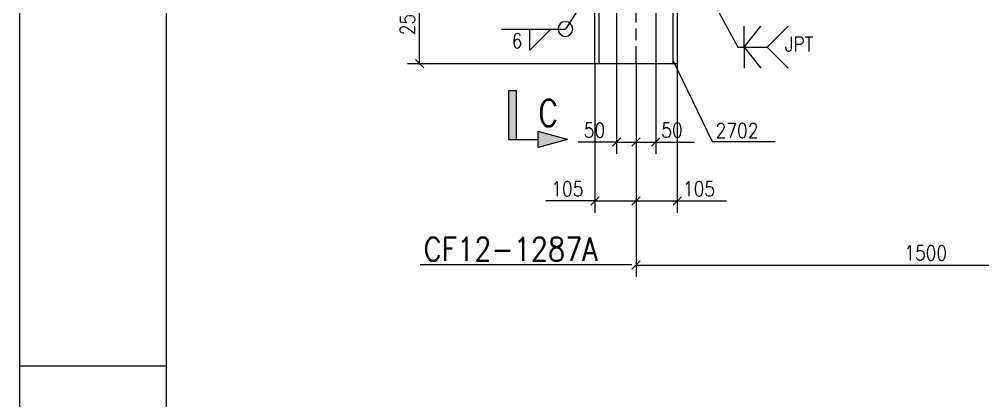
# Model space of a CAD drawing. Header units: millimetres. Extents: x 5 to 846, y 5 to 599.
# Drawn here: x 5 to 168.8, y 296.1 to 361 of the extents above; entities that cross this region are included whole.
import ezdxf

# ---------------------------------------------------------------- set-up
doc = ezdxf.new("R2010")
doc.units = ezdxf.units.MM
doc.linetypes.add('XKITLINE00', pattern=[0])
doc.linetypes.add('XKITLINE06', pattern=[7, 3, -1, 2, -1])
for name, color, linetype, lineweight in [('Corte', 7, 'Continuous', 0), ('Cota', 4, 'Continuous', 0), ('Marca da peça', 2, 'Continuous', 0), ('Objeto gráfico', 3, 'Continuous', 0), ('Outro tipo de objeto', 7, 'Continuous', 0), ('Peça', 2, 'Continuous', 0), ('Solda', 1, 'Continuous', 0), ('Texto', 7, 'Continuous', 0)]:
    doc.layers.add(name, color=color, linetype=linetype, lineweight=lineweight)
doc.styles.add('ROMANS', font='ROMANS__.TTF')
doc.styles.add('SIMPLEX', font='SIMPLEX_.TTF')

msp = doc.modelspace()

# ---------------------------------------------------------------- hatches: boundary and pattern name
at = {"layer": 'Corte'}
for points in [[(89.47, 340.51), (88.22, 340.51), (88.22, 348.85)], [(89.47, 348.85), (89.47, 340.51), (88.22, 348.85)], [(98.22, 340.51), (93.22, 339.17), (93.22, 341.85)]]:
    msp.add_hatch(color=6, dxfattribs=at).paths.add_polyline_path(points, flags=17)

# ---------------------------------------------------------------- linework, layer by layer
at = {"layer": 'Corte', "color": 6, "linetype": 'XKITLINE00', "lineweight": 0}
for p, q in [((88.22, 340.51), (88.22, 348.85)), ((88.22, 348.85), (89.47, 348.85)), ((89.47, 348.85), (89.47, 340.51)), ((98.22, 340.51), (93.22, 341.85)), ((93.22, 339.17), (93.22, 341.85)), ((88.22, 340.51), (93.22, 340.51)), ((98.22, 340.51), (93.22, 339.17))]:
    msp.add_line(p, q, dxfattribs=at)
at = {"layer": 'Cota', "color": 7, "linetype": 'XKITLINE00', "lineweight": 0}
for p, q in [((73.08, 353.4), (73.08, 370.06)), ((106.56, 368.4), (106.56, 338.06)), ((113.22, 368.4), (113.22, 338.06)), ((72.37, 354.1), (73.79, 352.69)), ((103.57, 353.4), (71.03, 353.4)), ((102.89, 353.4), (102.89, 328.06)), ((109.89, 353.4), (109.89, 328.06)), ((109.89, 353.4), (109.89, 338.06)), ((109.89, 353.4), (109.89, 317.15)), ((109.89, 353.4), (109.89, 328.06)), ((109.89, 353.4), (109.89, 338.06)), ((116.89, 353.4), (116.89, 328.06)), ((107.26, 340.77), (105.85, 339.36)), ((110.6, 340.77), (109.18, 339.36)), ((110.6, 340.77), (109.18, 339.36)), ((113.93, 340.77), (112.52, 339.36)), ((106.56, 340.06), (100.04, 340.06)), ((106.56, 340.06), (100.04, 340.06)), ((106.56, 340.06), (109.89, 340.06)), ((109.89, 340.06), (113.22, 340.06)), ((113.22, 340.06), (119.74, 340.06)), ((113.22, 340.06), (119.74, 340.06)), ((102.89, 330.06), (94.52, 330.06)), ((102.89, 330.06), (94.52, 330.06)), ((103.6, 330.77), (102.18, 329.36)), ((102.89, 330.06), (109.89, 330.06)), ((110.6, 330.77), (109.18, 329.36)), ((110.6, 330.77), (109.18, 329.36)), ((109.89, 330.06), (116.89, 330.06)), ((117.6, 330.77), (116.18, 329.36)), ((116.89, 330.06), (125.26, 330.06)), ((116.89, 330.06), (125.26, 330.06)), ((110.6, 319.85), (109.18, 318.44)), ((109.89, 319.15), (209.89, 319.15))]:
    msp.add_line(p, q, dxfattribs=at)
at = {"layer": 'Cota', "color": 3}
for p in [(73.08, 353.4), (106.56, 340.06), (109.89, 340.06), (109.89, 340.06), (113.22, 340.06), (102.89, 330.06), (109.89, 330.06), (109.89, 330.06), (116.89, 330.06), (109.89, 319.15)]:
    msp.add_point(p, dxfattribs=at)
at = {"layer": 'Marca da peça', "color": 7, "linetype": 'XKITLINE00', "lineweight": 0}
for p, q in [((116.1, 353.98), (122.8, 340.17)), ((122.8, 340.17), (133.54, 340.17))]:
    msp.add_line(p, q, dxfattribs=at)
at = {"layer": 'Objeto gráfico', "color": 7, "linetype": 'XKITLINE06', "lineweight": 0}
msp.add_line((109.89, 353.4), (109.89, 551.6), dxfattribs=at)
at = {"layer": 'Outro tipo de objeto', "color": 7, "linetype": 'XKITLINE00', "lineweight": 0}
msp.add_line((5.04, 599), (5.04, 5.04), dxfattribs=at)
at = {"layer": 'Outro tipo de objeto', "color": 6, "linetype": 'XKITLINE00', "lineweight": 0}
msp.add_line((30, 589), (30, 15), dxfattribs=at)
at = {"layer": 'Outro tipo de objeto', "color": 2, "linetype": 'XKITLINE00', "lineweight": 0}
msp.add_line((5, 302), (30, 302), dxfattribs=at)
at = {"layer": 'Peça', "color": 4, "linetype": 'XKITLINE00', "lineweight": 0}
for p, q in [((102.89, 353.4), (102.89, 370.06)), ((103.57, 370.06), (103.57, 353.4)), ((116.21, 353.4), (116.21, 370.06)), ((116.89, 370.06), (116.89, 353.4)), ((116.89, 353.4), (102.89, 353.4))]:
    msp.add_line(p, q, dxfattribs=at)
at = {"layer": 'Solda', "color": 7, "linetype": 'XKITLINE00', "lineweight": 0}
for p, q in [((118.56, 372.16), (127.17, 356.22)), ((104.76, 370.06), (97.86, 359.3)), ((86.98, 359.3), (97.86, 359.3)), ((127.17, 356.22), (132.17, 356.22))]:
    msp.add_line(p, q, dxfattribs=at)
at = {"layer": 'Solda', "color": 3, "linetype": 'XKITLINE00', "lineweight": 0}
for p, q in [((91.83, 359.3), (95.4, 359.3)), ((95.4, 359.3), (91.83, 355.73)), ((91.83, 355.73), (91.83, 359.3)), ((128.24, 356.22), (131.09, 359.79)), ((128.24, 356.22), (128.24, 359.79)), ((132.17, 356.22), (135.74, 359.79)), ((128.24, 356.22), (131.09, 352.65)), ((128.24, 356.22), (128.24, 352.65)), ((132.17, 356.22), (135.74, 352.65))]:
    msp.add_line(p, q, dxfattribs=at)
for start, end in [(90, 270), (270, 90)]:
    msp.add_arc((97.86, 359.3), 1.25, start, end, dxfattribs=at)
at = {"layer": 'Texto', "color": 4, "linetype": 'XKITLINE00', "lineweight": 0}
msp.add_line((73.17, 319.26), (109.17, 319.26), dxfattribs=at)

# ---------------------------------------------------------------- texts
at = {"layer": 'Corte', "color": 4, "style": 'ROMANS', "width": 0.85}
msp.add_text('C', height=4.5, dxfattribs=at).set_placement((93.22, 342.76))
at = {"layer": 'Cota', "color": 3, "style": 'SIMPLEX', "width": 0.85}
msp.add_text('250', height=2.5, rotation=90.0002, dxfattribs=at).set_placement((72.28, 358.25))
for s, p in [('50', (100.98, 340.86)), ('50', (114.16, 340.86)), ('105', (95.45, 330.86)), ('105', (117.83, 330.86)), ('1500', (155.48, 319.95))]:
    msp.add_text(s, height=2.5, dxfattribs=at).set_placement(p)
at = {"layer": 'Marca da peça', "color": 4, "style": 'ROMANS', "width": 0.85}
msp.add_text('2702', height=2.5, dxfattribs=at).set_placement((123.4, 340.77))
at = {"layer": 'Solda', "color": 3, "style": 'ROMANS', "width": 0.85}
for s, p in [('6', (88.73, 356.05)), ('JPT', (135.17, 355.47))]:
    msp.add_text(s, height=2.5, dxfattribs=at).set_placement(p)
at = {"layer": 'Texto', "color": 4, "style": 'ROMANS', "width": 0.85}
msp.add_text('CF12-1287A', height=4, dxfattribs=at).set_placement((73.77, 319.86))

doc.saveas('drawing.dxf')
